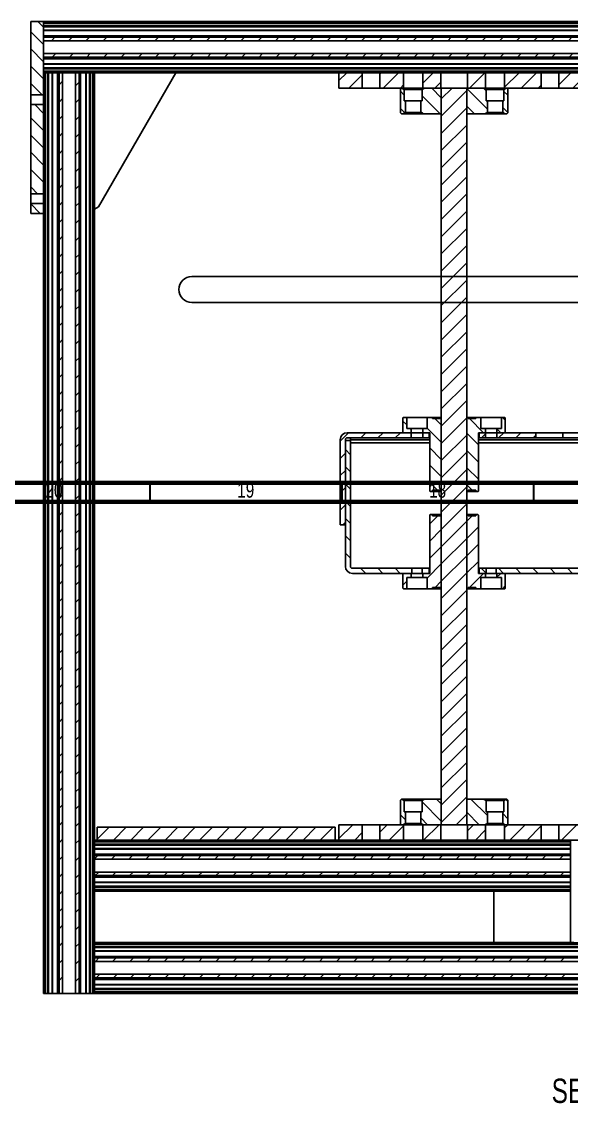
# Model space of a CAD drawing. Header units: millimetres. Extents: x 15 to 1184, y 5 to 1288.
# Drawn here: x 216 to 359.3, y 674.2 to 956.2 of the extents above; entities that cross this region are included whole.
import ezdxf

# ---------------------------------------------------------------- set-up
doc = ezdxf.new("R2010")
doc.units = ezdxf.units.MM
doc.styles.add('SLDTEXTSTYLE1', font='TXT', dxfattribs={"width": 0.75})

# ---------------------------------------------------------------- blocks, each defined once
blk = doc.blocks.new('SW_NOTE_2')
at = {"color": 0, "linetype": 'Continuous', "lineweight": 0, "attachment_point": 2, "style": 'SLDTEXTSTYLE1'}
for s, insert, char_height in [('SECTION', (17.36, 8.19), 6.35), ('A-A', (41.06, 5.35), 3.5)]:
    blk.add_mtext(s, dxfattribs=dict(at, insert=insert, char_height=char_height))

msp = doc.modelspace()

# ---------------------------------------------------------------- hatches: boundary and pattern name
at = {"linetype": 'Continuous', "lineweight": 18}
h = msp.add_hatch(dxfattribs=at)
h.set_pattern_fill('ANSI31', angle=90, style=0)
h.paths.add_polyline_path([(221.71, 956.18), (218.38, 956.18), (218.38, 937.11), (221.71, 937.11)], flags=0)
h = msp.add_hatch(dxfattribs=at)
h.set_pattern_fill('ANSI31', style=0)
h.paths.add_polyline_path([(221.71, 952.11), (221.71, 951.18), (525.71, 951.18), (525.71, 952.11)], flags=0)
h = msp.add_hatch(dxfattribs=at)
h.set_pattern_fill('ANSI31', style=0)
h.paths.add_polyline_path([(221.71, 947.85), (221.71, 946.91), (525.71, 946.91), (525.71, 947.85)], flags=0)
h = msp.add_hatch(dxfattribs=at)
h.set_pattern_fill('ANSI31', style=0)
h.paths.add_polyline_path([(225.78, 702.85), (226.71, 702.85), (226.71, 942.85), (225.78, 942.85)], flags=0)
h = msp.add_hatch(dxfattribs=at)
h.set_pattern_fill('ANSI31', style=0)
h.paths.add_polyline_path([(230.04, 702.85), (230.98, 702.85), (230.98, 942.85), (230.04, 942.85)], flags=0)
h = msp.add_hatch(dxfattribs=at)
h.set_pattern_fill('ANSI31', style=0)
h.paths.add_polyline_path([(304.74, 942.85), (298.71, 942.85), (298.71, 938.85), (304.74, 938.85)], flags=0)
h = msp.add_hatch(dxfattribs=at)
h.set_pattern_fill('ANSI31', style=0)
h.paths.add_polyline_path([(315.54, 938.85), (315.54, 942.85), (309.34, 942.85), (309.34, 938.85)], flags=0)
h = msp.add_hatch(dxfattribs=at)
h.set_pattern_fill('ANSI31', style=0)
h.paths.add_polyline_path([(320.54, 942.85), (320.54, 938.85), (325.26, 938.85), (325.26, 942.85)], flags=0)
h = msp.add_hatch(dxfattribs=at)
h.set_pattern_fill('ANSI31', style=0)
h.paths.add_polyline_path([(336.88, 938.85), (336.88, 942.85), (332.16, 942.85), (332.16, 938.85)], flags=0)
h = msp.add_hatch(dxfattribs=at)
h.set_pattern_fill('ANSI31', style=0)
h.paths.add_polyline_path([(341.88, 942.85), (341.88, 938.85), (351.41, 938.85), (351.41, 942.85)], flags=0)
h = msp.add_hatch(dxfattribs=at)
h.set_pattern_fill('ANSI31', style=0)
h.paths.add_polyline_path([(356.01, 942.85), (356.01, 938.85), (368.71, 938.85), (368.71, 942.85)], flags=0)
h = msp.add_hatch(dxfattribs=at)
h.set_pattern_fill('ANSI31', angle=90, style=0)
h.paths.add_polyline_path([(315.71, 938.52), (315.04, 938.85), (314.98, 938.85), (314.71, 938.58), (314.71, 932.45), (314.98, 932.18), (315.38, 932.18), (316.04, 932.51), (316.04, 935.51), (315.71, 935.51)], flags=0)
h = msp.add_hatch(dxfattribs=at)
h.set_pattern_fill('ANSI31', angle=90, style=0)
h.paths.add_polyline_path([(321.04, 938.85), (320.38, 938.52), (320.38, 935.51), (320.04, 935.51), (320.04, 932.51), (320.71, 932.18), (325.11, 932.18), (325.38, 932.45), (325.38, 938.58), (325.11, 938.85)], flags=0)
h = msp.add_hatch(dxfattribs=at)
h.set_pattern_fill('ANSI31', style=0)
h.paths.add_polyline_path([(325.38, 746.85), (332.04, 746.85), (332.04, 938.85), (325.38, 938.85)], flags=0)
h = msp.add_hatch(dxfattribs=at)
h.set_pattern_fill('ANSI31', angle=90, style=0)
h.paths.add_polyline_path([(337.04, 938.52), (336.38, 938.85), (332.31, 938.85), (332.04, 938.58), (332.04, 932.45), (332.31, 932.18), (336.71, 932.18), (337.38, 932.51), (337.38, 935.51), (337.04, 935.51)], flags=0)
h = msp.add_hatch(dxfattribs=at)
h.set_pattern_fill('ANSI31', angle=90, style=0)
h.paths.add_polyline_path([(342.38, 938.85), (341.71, 938.52), (341.71, 935.51), (341.38, 935.51), (341.38, 932.51), (342.04, 932.18), (342.44, 932.18), (342.71, 932.45), (342.71, 938.58), (342.44, 938.85)], flags=0)
h = msp.add_hatch(dxfattribs=at)
h.set_pattern_fill('ANSI31', angle=90, style=0)
h.paths.add_polyline_path([(221.71, 911.33), (221.71, 934.54), (218.38, 934.54), (218.38, 911.33)], flags=0)
h = msp.add_hatch(dxfattribs=at)
h.set_pattern_fill('ANSI31', angle=90, style=0)
h.paths.add_polyline_path([(218.38, 906.18), (221.71, 906.18), (221.71, 908.76), (218.38, 908.76)], flags=0)
h = msp.add_hatch(dxfattribs=at)
h.set_pattern_fill('ANSI31', angle=90, style=0)
h.paths.add_polyline_path([(316.38, 850.09), (316.38, 853.03), (315.51, 853.03), (315.38, 852.89), (315.38, 849.16), (315.51, 849.03), (317.54, 849.03), (317.54, 850.09)], flags=0)
h = msp.add_hatch(dxfattribs=at)
h.set_pattern_fill('ANSI31', angle=90, style=0)
h.paths.add_polyline_path([(323.04, 852.69), (323.04, 853.03), (321.71, 853.03), (321.71, 850.09), (320.54, 850.09), (320.54, 849.03), (322.38, 849.03), (322.38, 833.83), (322.51, 833.69), (323.04, 833.69), (323.04, 834.03), (325.04, 834.03), (325.04, 833.69), (325.38, 833.69), (325.38, 853.03), (325.04, 853.03), (325.04, 852.69)], flags=0)
h = msp.add_hatch(dxfattribs=at)
h.set_pattern_fill('ANSI31', angle=90, style=0)
h.paths.add_polyline_path([(335.71, 850.09), (335.71, 853.03), (334.38, 853.03), (334.38, 852.69), (332.38, 852.69), (332.38, 853.03), (332.04, 853.03), (332.04, 833.69), (332.38, 833.69), (332.38, 834.03), (334.38, 834.03), (334.38, 833.69), (334.91, 833.69), (335.04, 833.83), (335.04, 849.03), (336.88, 849.03), (336.88, 850.09)], flags=0)
h = msp.add_hatch(dxfattribs=at)
h.set_pattern_fill('ANSI31', angle=90, style=0)
h.paths.add_polyline_path([(342.04, 852.89), (341.91, 853.03), (341.04, 853.03), (341.04, 850.09), (339.88, 850.09), (339.88, 849.03), (341.91, 849.03), (342.04, 849.16)], flags=0)
h = msp.add_hatch(dxfattribs=at)
h.set_pattern_fill('ANSI31', style=0)
edge = h.paths.add_edge_path(flags=0)
edge.add_line((300.87, 847.69), (317.54, 847.69))
edge.add_line((317.54, 847.69), (317.54, 849.03))
edge.add_line((317.54, 849.03), (300.87, 849.03))
edge.add_arc((300.87, 847.2), 1.82, 90, 180)
edge.add_line((299.04, 847.2), (299.04, 825.03))
edge.add_line((299.04, 825.03), (300.38, 825.03))
edge.add_line((300.38, 825.03), (300.38, 847.2))
edge.add_arc((300.87, 847.2), 0.491, 90, 180, ccw=False)
h = msp.add_hatch(dxfattribs=at)
h.set_pattern_fill('ANSI31', style=0)
h.paths.add_polyline_path([(320.54, 847.69), (322.21, 847.69), (322.21, 849.03), (320.54, 849.03)], flags=0)
h = msp.add_hatch(dxfattribs=at)
h.set_pattern_fill('ANSI31', style=0)
h.paths.add_polyline_path([(336.88, 849.03), (335.21, 849.03), (335.21, 847.69), (336.88, 847.69)], flags=0)
h = msp.add_hatch(dxfattribs=at)
h.set_pattern_fill('ANSI31', style=0)
h.paths.add_polyline_path([(339.88, 847.69), (350, 847.69), (350, 849.03), (339.88, 849.03)], flags=0)
h = msp.add_hatch(dxfattribs=at)
h.set_pattern_fill('ANSI31', angle=90, style=0)
edge = h.paths.add_edge_path(flags=0)
edge.add_line((301.71, 814.18), (301.71, 847.03))
edge.add_line((301.71, 847.03), (300.38, 847.03))
edge.add_line((300.38, 847.03), (300.38, 814.18))
edge.add_arc((302.2, 814.18), 1.82, 180, 270)
edge.add_line((302.2, 812.36), (317.71, 812.36))
edge.add_line((317.71, 812.36), (317.71, 813.69))
edge.add_line((317.71, 813.69), (302.2, 813.69))
edge.add_arc((302.2, 814.18), 0.491, 180, 270, ccw=False)
h = msp.add_hatch(dxfattribs=at)
h.set_pattern_fill('ANSI31', style=0)
h.paths.add_polyline_path([(321.71, 811.29), (321.71, 808.36), (323.04, 808.36), (323.04, 808.69), (325.04, 808.69), (325.04, 808.36), (325.38, 808.36), (325.38, 827.69), (325.04, 827.69), (325.04, 827.36), (323.04, 827.36), (323.04, 827.69), (322.51, 827.69), (322.38, 827.56), (322.38, 812.36), (320.54, 812.36), (320.54, 811.29)], flags=0)
h = msp.add_hatch(dxfattribs=at)
h.set_pattern_fill('ANSI31', style=0)
h.paths.add_polyline_path([(334.38, 808.69), (334.38, 808.36), (335.71, 808.36), (335.71, 811.29), (336.88, 811.29), (336.88, 812.36), (335.04, 812.36), (335.04, 827.56), (334.91, 827.69), (334.38, 827.69), (334.38, 827.36), (332.38, 827.36), (332.38, 827.69), (332.04, 827.69), (332.04, 808.36), (332.38, 808.36), (332.38, 808.69)], flags=0)
h = msp.add_hatch(dxfattribs=at)
h.set_pattern_fill('ANSI31', style=0)
h.paths.add_polyline_path([(315.38, 808.49), (315.51, 808.36), (316.38, 808.36), (316.38, 811.29), (317.54, 811.29), (317.54, 812.36), (315.51, 812.36), (315.38, 812.23)], flags=0)
h = msp.add_hatch(dxfattribs=at)
h.set_pattern_fill('ANSI31', angle=90, style=0)
h.paths.add_polyline_path([(322.21, 812.36), (322.21, 813.69), (320.38, 813.69), (320.38, 812.36)], flags=0)
h = msp.add_hatch(dxfattribs=at)
h.set_pattern_fill('ANSI31', angle=90, style=0)
h.paths.add_polyline_path([(335.21, 813.69), (335.21, 812.36), (337.04, 812.36), (337.04, 813.69)], flags=0)
h = msp.add_hatch(dxfattribs=at)
h.set_pattern_fill('ANSI31', angle=90, style=0)
h.paths.add_polyline_path([(339.71, 813.69), (339.71, 812.36), (407.71, 812.36), (407.71, 813.69)], flags=0)
h = msp.add_hatch(dxfattribs=at)
h.set_pattern_fill('ANSI31', style=0)
h.paths.add_polyline_path([(341.04, 811.29), (341.04, 808.36), (341.91, 808.36), (342.04, 808.49), (342.04, 812.23), (341.91, 812.36), (339.88, 812.36), (339.88, 811.29)], flags=0)
h = msp.add_hatch(dxfattribs=at)
h.set_pattern_fill('ANSI31', angle=90, style=0)
h.paths.add_polyline_path([(315.71, 753.19), (315.04, 753.51), (314.98, 753.51), (314.71, 753.25), (314.71, 747.11), (314.98, 746.85), (315.38, 746.85), (316.04, 747.17), (316.04, 750.18), (315.71, 750.18)], flags=0)
h = msp.add_hatch(dxfattribs=at)
h.set_pattern_fill('ANSI31', angle=90, style=0)
h.paths.add_polyline_path([(321.04, 753.51), (320.38, 753.19), (320.38, 750.18), (320.04, 750.18), (320.04, 747.17), (320.71, 746.85), (325.11, 746.85), (325.38, 747.11), (325.38, 753.25), (325.11, 753.51)], flags=0)
h = msp.add_hatch(dxfattribs=at)
h.set_pattern_fill('ANSI31', angle=90, style=0)
h.paths.add_polyline_path([(337.04, 753.19), (336.38, 753.51), (332.31, 753.51), (332.04, 753.25), (332.04, 747.11), (332.31, 746.85), (336.71, 746.85), (337.38, 747.17), (337.38, 750.18), (337.04, 750.18)], flags=0)
h = msp.add_hatch(dxfattribs=at)
h.set_pattern_fill('ANSI31', angle=90, style=0)
h.paths.add_polyline_path([(342.38, 753.51), (341.71, 753.19), (341.71, 750.18), (341.38, 750.18), (341.38, 747.17), (342.04, 746.85), (342.44, 746.85), (342.71, 747.11), (342.71, 753.25), (342.44, 753.51)], flags=0)
h = msp.add_hatch(dxfattribs=at)
h.set_pattern_fill('ANSI31', style=0)
h.paths.add_polyline_path([(235.71, 742.85), (297.71, 742.85), (297.71, 746.18), (235.71, 746.18)], flags=0)
h = msp.add_hatch(dxfattribs=at)
h.set_pattern_fill('ANSI31', style=0)
h.paths.add_polyline_path([(304.74, 742.85), (304.74, 746.85), (298.71, 746.85), (298.71, 742.85)], flags=0)
h = msp.add_hatch(dxfattribs=at)
h.set_pattern_fill('ANSI31', style=0)
h.paths.add_polyline_path([(315.54, 742.85), (315.54, 746.85), (309.34, 746.85), (309.34, 742.85)], flags=0)
h = msp.add_hatch(dxfattribs=at)
h.set_pattern_fill('ANSI31', style=0)
h.paths.add_polyline_path([(320.54, 746.85), (320.54, 742.85), (325.26, 742.85), (325.26, 746.85)], flags=0)
h = msp.add_hatch(dxfattribs=at)
h.set_pattern_fill('ANSI31', style=0)
h.paths.add_polyline_path([(336.88, 742.85), (336.88, 746.85), (332.16, 746.85), (332.16, 742.85)], flags=0)
h = msp.add_hatch(dxfattribs=at)
h.set_pattern_fill('ANSI31', style=0)
h.paths.add_polyline_path([(341.88, 746.85), (341.88, 742.85), (351.41, 742.85), (351.41, 746.85)], flags=0)
h = msp.add_hatch(dxfattribs=at)
h.set_pattern_fill('ANSI31', style=0)
h.paths.add_polyline_path([(356.01, 746.85), (356.01, 742.85), (371.35, 742.85), (371.35, 746.85)], flags=0)
h = msp.add_hatch(dxfattribs=at)
h.set_pattern_fill('ANSI31', style=0)
h.paths.add_polyline_path([(235.04, 737.85), (359.04, 737.85), (359.04, 738.78), (235.04, 738.78)], flags=0)
h = msp.add_hatch(dxfattribs=at)
h.set_pattern_fill('ANSI31', style=0)
h.paths.add_polyline_path([(359.04, 734.51), (235.04, 734.51), (235.04, 733.58), (359.04, 733.58)], flags=0)
h = msp.add_hatch(dxfattribs=at)
h.set_pattern_fill('ANSI31', style=0)
h.paths.add_polyline_path([(235.04, 711.18), (512.38, 711.18), (512.38, 712.11), (235.04, 712.11)], flags=0)
h = msp.add_hatch(dxfattribs=at)
h.set_pattern_fill('ANSI31', style=0)
h.paths.add_polyline_path([(512.38, 707.85), (235.04, 707.85), (235.04, 706.91), (512.38, 706.91)], flags=0)

# ---------------------------------------------------------------- linework, layer by layer
at = {"color": 7, "linetype": 'Continuous', "lineweight": 25}
for p, q in [((218.38, 956.18), (221.71, 956.18)), ((218.38, 956.18), (218.38, 937.11)), ((221.71, 956.18), (221.71, 937.11)), ((221.71, 956.18), (525.71, 956.18)), ((221.71, 956.05), (525.71, 956.05)), ((221.71, 955.98), (525.71, 955.98)), ((221.71, 955.85), (525.71, 955.85)), ((221.71, 955.71), (525.71, 955.71)), ((221.71, 955.11), (525.71, 955.11)), ((221.71, 954.98), (525.71, 954.98)), ((221.71, 954.85), (525.71, 954.85)), ((221.71, 953.94), (525.71, 953.94)), ((221.71, 953.85), (525.71, 953.85)), ((221.71, 952.5), (525.71, 952.5)), ((221.71, 951.18), (221.71, 952.11)), ((525.71, 952.11), (221.71, 952.11)), ((525.71, 951.18), (221.71, 951.18)), ((221.71, 947.85), (525.71, 947.85)), ((221.71, 946.91), (221.71, 947.85)), ((221.71, 946.91), (525.71, 946.91)), ((221.71, 946.52), (525.71, 946.52)), ((221.71, 945.18), (525.71, 945.18)), ((221.71, 945.08), (525.71, 945.08)), ((221.71, 944.18), (525.71, 944.18)), ((221.71, 944.05), (525.71, 944.05)), ((221.71, 943.91), (525.71, 943.91)), ((221.71, 943.31), (525.71, 943.31)), ((221.71, 943.18), (525.71, 943.18)), ((221.71, 943.05), (525.71, 943.05)), ((221.71, 942.98), (525.71, 942.98)), ((221.71, 942.85), (221.84, 942.85)), ((221.84, 942.85), (221.84, 702.85)), ((221.84, 942.85), (221.91, 942.85)), ((221.91, 942.85), (221.91, 702.85)), ((221.91, 942.85), (222.04, 942.85)), ((222.04, 942.85), (222.04, 702.85)), ((222.04, 942.85), (222.18, 942.85)), ((222.18, 942.85), (222.18, 702.85)), ((222.18, 942.85), (222.78, 942.85)), ((222.78, 942.85), (222.78, 702.85)), ((222.78, 942.85), (222.91, 942.85)), ((222.91, 942.85), (225.13, 942.85)), ((222.91, 942.85), (222.91, 702.85)), ((223.04, 942.85), (223.04, 702.85)), ((223.95, 942.85), (223.95, 702.85)), ((224.04, 942.85), (224.04, 702.85)), ((225.13, 942.85), (225.38, 942.85)), ((225.38, 942.85), (225.38, 702.85)), ((225.38, 942.85), (225.78, 942.85)), ((225.78, 942.85), (226.71, 942.85)), ((225.78, 942.85), (225.78, 702.85)), ((226.71, 942.85), (226.71, 702.85)), ((230.04, 942.85), (226.71, 942.85)), ((230.04, 702.85), (230.04, 942.85)), ((230.04, 942.85), (230.98, 942.85)), ((230.98, 702.85), (230.98, 942.85)), ((230.98, 942.85), (231.37, 942.85)), ((231.37, 942.85), (231.37, 702.85)), ((231.37, 942.85), (231.62, 942.85)), ((231.62, 942.85), (233.84, 942.85)), ((232.71, 942.85), (232.71, 702.85)), ((232.8, 942.85), (232.8, 702.85)), ((233.71, 942.85), (233.71, 702.85)), ((233.84, 942.85), (233.84, 702.85)), ((233.84, 942.85), (233.98, 942.85)), ((233.98, 942.85), (233.98, 702.85)), ((233.98, 942.85), (234.58, 942.85)), ((234.58, 942.85), (234.58, 702.85)), ((234.58, 942.85), (234.71, 942.85)), ((234.71, 942.85), (234.71, 702.85)), ((234.71, 942.85), (234.84, 942.85)), ((234.84, 942.85), (234.84, 702.85)), ((234.84, 942.85), (234.91, 942.85)), ((234.91, 942.85), (234.91, 702.85)), ((234.91, 942.85), (235.04, 942.85)), ((235.04, 942.85), (298.71, 942.85)), ((235.04, 942.85), (235.04, 742.85)), ((236.04, 907.91), (256.21, 942.85)), ((298.71, 942.85), (298.71, 938.85)), ((304.74, 942.85), (298.71, 942.85)), ((304.74, 942.85), (304.74, 938.85)), ((304.74, 942.85), (309.34, 942.85)), ((309.34, 938.85), (309.34, 942.85)), ((315.54, 942.85), (309.34, 942.85)), ((315.54, 942.85), (315.54, 938.85)), ((315.54, 942.85), (320.54, 942.85)), ((320.54, 938.85), (320.54, 942.85)), ((325.26, 942.85), (320.54, 942.85)), ((325.26, 942.85), (325.26, 938.85)), ((325.26, 942.85), (326.37, 942.85)), ((326.37, 942.85), (331.05, 942.85)), ((331.05, 942.85), (332.16, 942.85)), ((332.16, 938.85), (332.16, 942.85)), ((336.88, 942.85), (332.16, 942.85)), ((336.88, 942.85), (336.88, 938.85)), ((336.88, 942.85), (341.88, 942.85)), ((341.88, 938.85), (341.88, 942.85)), ((351.41, 942.85), (341.88, 942.85)), ((351.41, 942.85), (351.41, 938.85)), ((351.41, 942.85), (356.01, 942.85)), ((356.01, 938.85), (356.01, 942.85)), ((368.71, 942.85), (356.01, 942.85)), ((218.38, 937.11), (221.71, 937.11)), ((218.38, 934.54), (218.38, 937.11)), ((221.71, 934.54), (221.71, 937.11)), ((304.74, 938.85), (298.71, 938.85)), ((304.74, 938.85), (309.34, 938.85)), ((315.54, 938.85), (309.34, 938.85)), ((314.71, 938.58), (314.98, 938.85)), ((314.71, 932.45), (314.71, 938.58)), ((314.98, 938.85), (315.04, 938.85)), ((315.04, 938.85), (315.71, 938.52)), ((315.54, 938.85), (320.54, 938.85)), ((315.71, 935.51), (315.71, 938.52)), ((320.38, 938.52), (315.71, 938.52)), ((320.38, 938.52), (321.04, 938.85)), ((320.38, 938.52), (320.38, 935.51)), ((325.26, 938.85), (320.54, 938.85)), ((321.04, 938.85), (325.11, 938.85)), ((325.11, 938.85), (325.38, 938.58)), ((325.26, 938.85), (325.38, 938.85)), ((325.38, 938.85), (325.38, 746.85)), ((332.04, 938.85), (325.38, 938.85)), ((325.38, 932.45), (325.38, 938.58)), ((332.04, 746.85), (332.04, 938.85)), ((332.04, 938.58), (332.31, 938.85)), ((332.04, 938.85), (332.16, 938.85)), ((332.04, 938.58), (332.04, 932.45)), ((336.88, 938.85), (332.16, 938.85)), ((332.31, 938.85), (336.38, 938.85)), ((336.38, 938.85), (337.04, 938.52)), ((336.88, 938.85), (341.88, 938.85)), ((337.04, 935.51), (337.04, 938.52)), ((341.71, 938.52), (337.04, 938.52)), ((341.71, 938.52), (342.38, 938.85)), ((341.71, 938.52), (341.71, 935.51)), ((351.41, 938.85), (341.88, 938.85)), ((342.38, 938.85), (342.44, 938.85)), ((342.44, 938.85), (342.71, 938.58)), ((342.71, 938.58), (342.71, 932.45)), ((351.41, 938.85), (356.01, 938.85)), ((368.71, 938.85), (356.01, 938.85)), ((221.71, 934.54), (218.38, 934.54)), ((218.38, 934.54), (218.38, 911.33)), ((221.71, 934.54), (221.71, 911.33)), ((316.04, 935.51), (315.71, 935.51)), ((316.04, 932.51), (316.04, 935.51)), ((320.04, 935.51), (316.04, 935.51)), ((320.04, 935.51), (320.04, 932.51)), ((320.38, 935.51), (320.04, 935.51)), ((337.38, 935.51), (337.04, 935.51)), ((337.38, 932.51), (337.38, 935.51)), ((341.38, 935.51), (337.38, 935.51)), ((341.38, 935.51), (341.38, 932.51)), ((341.71, 935.51), (341.38, 935.51)), ((314.98, 932.18), (314.71, 932.45)), ((314.98, 932.18), (315.38, 932.18)), ((316.04, 932.51), (315.38, 932.18)), ((320.71, 932.18), (315.38, 932.18)), ((316.04, 932.51), (320.04, 932.51)), ((320.71, 932.18), (320.04, 932.51)), ((320.71, 932.18), (325.11, 932.18)), ((325.38, 932.45), (325.11, 932.18)), ((325.38, 932.18), (325.11, 932.18)), ((332.31, 932.18), (332.04, 932.45)), ((332.31, 932.18), (332.04, 932.18)), ((332.31, 932.18), (336.71, 932.18)), ((337.38, 932.51), (336.71, 932.18)), ((342.04, 932.18), (336.71, 932.18)), ((337.38, 932.51), (341.38, 932.51)), ((342.04, 932.18), (341.38, 932.51)), ((342.04, 932.18), (342.44, 932.18)), ((342.71, 932.45), (342.44, 932.18)), ((218.38, 911.33), (221.71, 911.33)), ((218.38, 908.76), (218.38, 911.33)), ((221.71, 908.76), (221.71, 911.33)), ((221.71, 908.76), (218.38, 908.76)), ((218.38, 908.76), (218.38, 906.18)), ((221.71, 908.76), (221.71, 906.18)), ((221.71, 906.18), (218.38, 906.18)), ((221.71, 906.18), (221.71, 702.85)), ((235.04, 907.33), (236.04, 907.91)), ((315.38, 852.89), (315.51, 853.03)), ((315.38, 852.89), (315.38, 849.16)), ((316.38, 853.03), (315.51, 853.03)), ((316.38, 850.09), (316.38, 853.03)), ((321.71, 853.03), (316.38, 853.03)), ((321.71, 853.03), (321.71, 850.09)), ((323.04, 853.03), (321.71, 853.03)), ((323.04, 852.69), (323.04, 853.03)), ((325.04, 853.03), (323.04, 853.03)), ((323.04, 852.69), (325.04, 852.69)), ((325.04, 853.03), (325.04, 852.69)), ((325.04, 853.03), (325.38, 853.03)), ((325.38, 833.69), (325.38, 853.03)), ((332.04, 853.03), (332.04, 833.69)), ((332.04, 853.03), (332.38, 853.03)), ((332.38, 852.69), (332.38, 853.03)), ((334.38, 853.03), (332.38, 853.03)), ((332.38, 852.69), (334.38, 852.69)), ((332.43, 852.77), (332.43, 852.69)), ((332.45, 852.76), (332.45, 852.69)), ((332.64, 852.77), (332.64, 852.69)), ((332.65, 852.76), (332.65, 852.69)), ((333.03, 852.76), (333.03, 852.77)), ((333.1, 852.76), (333.1, 852.69)), ((333.69, 852.76), (333.1, 852.76)), ((333.69, 852.76), (333.69, 852.69)), ((334.38, 853.03), (334.38, 852.69)), ((335.71, 853.03), (334.38, 853.03)), ((335.71, 850.09), (335.71, 853.03)), ((341.04, 853.03), (335.71, 853.03)), ((341.04, 853.03), (341.04, 850.09)), ((341.91, 853.03), (341.04, 853.03)), ((341.91, 853.03), (342.04, 852.89)), ((342.04, 849.16), (342.04, 852.89)), ((300.87, 849.03), (317.54, 849.03)), ((315.51, 849.03), (315.38, 849.16)), ((317.54, 849.03), (315.51, 849.03)), ((316.38, 850.09), (317.54, 850.09)), ((317.54, 849.03), (317.54, 850.09)), ((320.54, 850.09), (317.54, 850.09)), ((317.54, 849.03), (320.54, 849.03)), ((317.54, 847.69), (317.54, 849.03)), ((320.54, 850.09), (320.54, 849.03)), ((320.54, 850.09), (321.71, 850.09)), ((322.38, 849.03), (320.54, 849.03)), ((320.54, 849.03), (320.54, 847.69)), ((320.54, 849.03), (322.21, 849.03)), ((322.21, 847.69), (322.21, 849.03)), ((322.38, 849.03), (322.38, 833.83)), ((336.88, 849.03), (335.04, 849.03)), ((335.04, 833.83), (335.04, 849.03)), ((335.21, 849.03), (335.21, 847.69)), ((335.21, 849.03), (336.88, 849.03)), ((335.71, 850.09), (336.88, 850.09)), ((336.88, 849.03), (336.88, 850.09)), ((339.88, 850.09), (336.88, 850.09)), ((336.88, 849.03), (339.88, 849.03)), ((336.88, 847.69), (336.88, 849.03)), ((339.88, 850.09), (339.88, 849.03)), ((339.88, 850.09), (341.04, 850.09)), ((341.91, 849.03), (339.88, 849.03)), ((339.88, 849.03), (339.88, 847.69)), ((339.88, 849.03), (350, 849.03)), ((342.04, 849.16), (341.91, 849.03)), ((350, 847.69), (350, 849.03)), ((350, 849.03), (357.04, 849.03)), ((357.04, 849.03), (357.04, 847.69)), ((357.04, 849.03), (390.38, 849.03)), ((299.04, 847.2), (299.04, 825.03)), ((300.38, 847.2), (300.38, 825.03)), ((301.71, 847.03), (300.38, 847.03)), ((300.38, 847.03), (300.38, 814.18)), ((300.87, 847.69), (317.54, 847.69)), ((301.71, 847.69), (301.71, 847.2)), ((301.71, 847.03), (301.71, 847.2)), ((301.71, 847.03), (301.71, 814.18)), ((322.38, 846.36), (301.71, 846.36)), ((317.54, 847.69), (320.54, 847.69)), ((320.54, 847.69), (322.21, 847.69)), ((322.21, 847.69), (322.38, 847.69)), ((335.04, 847.69), (335.21, 847.69)), ((412.38, 846.36), (335.04, 846.36)), ((335.21, 847.69), (336.88, 847.69)), ((336.88, 847.69), (339.88, 847.69)), ((339.88, 847.69), (350, 847.69)), ((350, 847.69), (357.04, 847.69)), ((357.04, 847.69), (390.38, 847.69)), ((322.51, 833.69), (322.38, 833.83)), ((323.04, 833.69), (322.51, 833.69)), ((325.04, 834.03), (323.04, 834.03)), ((323.04, 833.69), (323.04, 834.03)), ((323.04, 833.69), (325.04, 833.69)), ((323.62, 833.96), (323.62, 834.03)), ((323.62, 833.96), (324.22, 833.96)), ((324.22, 833.96), (324.22, 834.03)), ((324.26, 833.96), (324.26, 833.95)), ((324.67, 833.95), (324.67, 834.03)), ((324.67, 833.96), (324.67, 834.03)), ((324.86, 833.96), (324.86, 834.03)), ((324.88, 833.95), (324.88, 834.03)), ((324.96, 833.96), (325.08, 833.96)), ((325.04, 834.03), (325.04, 833.69)), ((325.38, 833.69), (325.04, 833.69)), ((332.38, 833.69), (332.04, 833.69)), ((334.38, 834.03), (332.38, 834.03)), ((332.38, 833.69), (332.38, 834.03)), ((332.38, 833.69), (334.38, 833.69)), ((334.38, 834.03), (334.38, 833.69)), ((334.91, 833.69), (334.38, 833.69)), ((335.04, 833.83), (334.91, 833.69)), ((322.38, 827.56), (322.51, 827.69)), ((322.38, 827.56), (322.38, 812.36)), ((322.51, 827.69), (323.04, 827.69)), ((323.04, 827.36), (323.04, 827.69)), ((325.04, 827.69), (323.04, 827.69)), ((323.04, 827.36), (325.04, 827.36)), ((325.04, 827.69), (325.04, 827.36)), ((325.04, 827.69), (325.38, 827.69)), ((325.38, 808.36), (325.38, 827.69)), ((332.04, 827.69), (332.04, 808.36)), ((332.04, 827.69), (332.38, 827.69)), ((332.38, 827.36), (332.38, 827.69)), ((334.38, 827.69), (332.38, 827.69)), ((332.38, 827.36), (334.38, 827.36)), ((334.38, 827.69), (334.38, 827.36)), ((334.38, 827.69), (334.91, 827.69)), ((334.91, 827.69), (335.04, 827.56)), ((335.04, 812.36), (335.04, 827.56)), ((299.04, 825.03), (300.38, 825.03)), ((317.71, 813.69), (302.2, 813.69)), ((317.71, 812.36), (302.2, 812.36)), ((315.38, 812.23), (315.51, 812.36)), ((315.38, 812.23), (315.38, 808.49)), ((315.51, 812.36), (317.54, 812.36)), ((317.54, 811.29), (317.54, 812.36)), ((317.71, 813.69), (317.71, 812.36)), ((317.71, 813.69), (320.38, 813.69)), ((317.71, 812.36), (320.38, 812.36)), ((320.38, 812.36), (320.38, 813.69)), ((322.21, 813.69), (320.38, 813.69)), ((322.21, 812.36), (320.38, 812.36)), ((320.54, 812.36), (320.54, 811.29)), ((320.54, 812.36), (322.38, 812.36)), ((322.21, 813.69), (322.21, 812.36)), ((322.21, 813.69), (322.38, 813.69)), ((335.04, 813.69), (335.21, 813.69)), ((335.04, 812.36), (336.88, 812.36)), ((335.21, 812.36), (335.21, 813.69)), ((337.04, 813.69), (335.21, 813.69)), ((337.04, 812.36), (335.21, 812.36)), ((336.88, 811.29), (336.88, 812.36)), ((337.04, 813.69), (337.04, 812.36)), ((337.04, 813.69), (339.71, 813.69)), ((337.04, 812.36), (339.71, 812.36)), ((339.71, 812.36), (339.71, 813.69)), ((407.71, 813.69), (339.71, 813.69)), ((407.71, 812.36), (339.71, 812.36)), ((339.88, 812.36), (339.88, 811.29)), ((339.88, 812.36), (341.91, 812.36)), ((341.91, 812.36), (342.04, 812.23)), ((342.04, 808.49), (342.04, 812.23)), ((317.54, 811.29), (316.38, 811.29)), ((316.38, 808.36), (316.38, 811.29)), ((317.54, 811.29), (320.54, 811.29)), ((321.71, 811.29), (320.54, 811.29)), ((321.71, 811.29), (321.71, 808.36)), ((335.71, 808.36), (335.71, 811.29)), ((336.88, 811.29), (335.71, 811.29)), ((336.88, 811.29), (339.88, 811.29)), ((341.04, 811.29), (339.88, 811.29)), ((341.04, 811.29), (341.04, 808.36)), ((315.51, 808.36), (315.38, 808.49)), ((315.51, 808.36), (316.38, 808.36)), ((316.38, 808.36), (321.71, 808.36)), ((321.71, 808.36), (323.04, 808.36)), ((325.04, 808.69), (323.04, 808.69)), ((323.04, 808.36), (323.04, 808.69)), ((323.04, 808.36), (325.04, 808.36)), ((325.04, 808.69), (325.04, 808.36)), ((325.38, 808.36), (325.04, 808.36)), ((332.38, 808.36), (332.04, 808.36)), ((332.38, 808.36), (332.38, 808.69)), ((334.38, 808.69), (332.38, 808.69)), ((332.38, 808.36), (334.38, 808.36)), ((334.38, 808.69), (334.38, 808.36)), ((334.38, 808.36), (335.71, 808.36)), ((335.71, 808.36), (341.04, 808.36)), ((341.04, 808.36), (341.91, 808.36)), ((342.04, 808.49), (341.91, 808.36)), ((314.71, 753.25), (314.98, 753.51)), ((314.71, 747.11), (314.71, 753.25)), ((314.98, 753.51), (315.04, 753.51)), ((315.04, 753.51), (315.71, 753.19)), ((315.04, 753.51), (321.04, 753.51)), ((315.71, 750.18), (315.71, 753.19)), ((320.38, 753.19), (315.71, 753.19)), ((320.38, 753.19), (321.04, 753.51)), ((320.38, 753.19), (320.38, 750.18)), ((321.04, 753.51), (325.11, 753.51)), ((325.11, 753.51), (325.38, 753.25)), ((325.11, 753.51), (325.38, 753.51)), ((325.38, 747.11), (325.38, 753.25)), ((332.04, 753.25), (332.31, 753.51)), ((332.04, 753.51), (332.31, 753.51)), ((332.04, 753.25), (332.04, 747.11)), ((332.31, 753.51), (336.38, 753.51)), ((336.38, 753.51), (337.04, 753.19)), ((336.38, 753.51), (342.38, 753.51)), ((337.04, 750.18), (337.04, 753.19)), ((341.71, 753.19), (337.04, 753.19)), ((341.71, 753.19), (342.38, 753.51)), ((341.71, 753.19), (341.71, 750.18)), ((342.38, 753.51), (342.44, 753.51)), ((342.44, 753.51), (342.71, 753.25)), ((342.71, 753.25), (342.71, 747.11)), ((316.04, 750.18), (315.71, 750.18)), ((316.04, 747.17), (316.04, 750.18)), ((320.04, 750.18), (316.04, 750.18)), ((320.04, 750.18), (320.04, 747.17)), ((320.38, 750.18), (320.04, 750.18)), ((337.38, 750.18), (337.04, 750.18)), ((337.38, 747.17), (337.38, 750.18)), ((341.38, 750.18), (337.38, 750.18)), ((341.38, 750.18), (341.38, 747.17)), ((341.71, 750.18), (341.38, 750.18)), ((297.71, 746.18), (235.71, 746.18)), ((235.71, 742.85), (235.71, 746.18)), ((297.71, 746.18), (297.71, 742.85)), ((298.71, 742.85), (298.71, 746.85)), ((304.74, 746.85), (298.71, 746.85)), ((304.74, 746.85), (304.74, 742.85)), ((304.74, 746.85), (309.34, 746.85)), ((309.34, 742.85), (309.34, 746.85)), ((315.54, 746.85), (309.34, 746.85)), ((314.98, 746.85), (314.71, 747.11)), ((314.98, 746.85), (315.38, 746.85)), ((316.04, 747.17), (315.38, 746.85)), ((315.54, 746.85), (315.54, 742.85)), ((315.54, 746.85), (320.54, 746.85)), ((316.04, 747.17), (320.04, 747.17)), ((320.71, 746.85), (320.04, 747.17)), ((320.54, 742.85), (320.54, 746.85)), ((325.26, 746.85), (320.54, 746.85)), ((320.71, 746.85), (325.11, 746.85)), ((325.38, 747.11), (325.11, 746.85)), ((325.26, 746.85), (325.26, 742.85)), ((325.26, 746.85), (325.38, 746.85)), ((332.04, 746.85), (325.38, 746.85)), ((332.31, 746.85), (332.04, 747.11)), ((332.04, 746.85), (332.16, 746.85)), ((332.16, 742.85), (332.16, 746.85)), ((336.88, 746.85), (332.16, 746.85)), ((332.31, 746.85), (336.71, 746.85)), ((337.38, 747.17), (336.71, 746.85)), ((336.88, 746.85), (336.88, 742.85)), ((336.88, 746.85), (341.88, 746.85)), ((337.38, 747.17), (341.38, 747.17)), ((342.04, 746.85), (341.38, 747.17)), ((341.88, 742.85), (341.88, 746.85)), ((351.41, 746.85), (341.88, 746.85)), ((342.04, 746.85), (342.44, 746.85)), ((342.71, 747.11), (342.44, 746.85)), ((351.41, 746.85), (351.41, 742.85)), ((351.41, 746.85), (356.01, 746.85)), ((371.35, 746.85), (356.01, 746.85)), ((356.01, 742.85), (356.01, 746.85)), ((235.04, 742.85), (235.71, 742.85)), ((235.04, 742.71), (235.04, 742.85)), ((235.04, 742.71), (359.04, 742.71)), ((235.04, 742.65), (235.04, 742.71)), ((235.04, 742.65), (359.04, 742.65)), ((235.04, 742.51), (235.04, 742.65)), ((235.04, 742.51), (359.04, 742.51)), ((235.04, 742.38), (235.04, 742.51)), ((235.04, 742.38), (359.04, 742.38)), ((235.04, 741.78), (235.04, 742.38)), ((235.04, 741.78), (359.04, 741.78)), ((235.04, 741.65), (235.04, 741.78)), ((235.04, 741.65), (359.04, 741.65)), ((235.04, 741.65), (235.04, 739.42)), ((297.71, 742.85), (235.71, 742.85)), ((297.71, 742.85), (298.71, 742.85)), ((304.74, 742.85), (298.71, 742.85)), ((304.74, 742.85), (309.34, 742.85)), ((315.54, 742.85), (309.34, 742.85)), ((315.54, 742.85), (320.54, 742.85)), ((325.26, 742.85), (320.54, 742.85)), ((325.26, 742.85), (326.37, 742.85)), ((326.37, 742.85), (331.05, 742.85)), ((331.05, 742.85), (332.16, 742.85)), ((336.88, 742.85), (332.16, 742.85)), ((336.88, 742.85), (341.88, 742.85)), ((351.41, 742.85), (341.88, 742.85)), ((351.41, 742.85), (356.01, 742.85)), ((371.35, 742.85), (356.01, 742.85)), ((359.04, 742.71), (359.04, 742.85)), ((359.04, 742.65), (359.04, 742.71)), ((359.04, 742.51), (359.04, 742.65)), ((359.04, 742.38), (359.04, 742.51)), ((359.04, 741.78), (359.04, 742.38)), ((359.04, 741.65), (359.04, 741.78)), ((359.04, 741.51), (359.04, 741.65)), ((235.04, 741.51), (359.04, 741.51)), ((235.04, 740.61), (359.04, 740.61)), ((235.04, 740.51), (359.04, 740.51)), ((235.04, 739.17), (235.04, 739.42)), ((235.04, 739.17), (359.04, 739.17)), ((235.04, 738.78), (235.04, 739.17)), ((235.04, 737.85), (235.04, 738.78)), ((359.04, 738.78), (235.04, 738.78)), ((359.04, 740.61), (359.04, 741.51)), ((359.04, 740.51), (359.04, 740.61)), ((359.04, 739.17), (359.04, 740.51)), ((359.04, 738.78), (359.04, 739.17)), ((359.04, 737.85), (359.04, 738.78)), ((359.04, 737.85), (235.04, 737.85)), ((235.04, 737.85), (235.04, 734.51)), ((359.04, 737.85), (359.04, 734.51)), ((235.04, 733.58), (235.04, 734.51)), ((235.04, 734.51), (359.04, 734.51)), ((235.04, 733.58), (359.04, 733.58)), ((235.04, 733.19), (235.04, 733.58)), ((235.04, 733.19), (359.04, 733.19)), ((235.04, 732.94), (235.04, 733.19)), ((359.04, 733.58), (359.04, 734.51)), ((359.04, 733.19), (359.04, 733.58)), ((359.04, 731.85), (359.04, 733.19)), ((235.04, 732.94), (235.04, 730.71)), ((235.04, 731.85), (359.04, 731.85)), ((235.04, 731.75), (359.04, 731.75)), ((235.04, 730.85), (359.04, 730.85)), ((235.04, 730.71), (359.04, 730.71)), ((235.04, 730.58), (235.04, 730.71)), ((235.04, 730.58), (359.04, 730.58)), ((235.04, 729.98), (235.04, 730.58)), ((359.04, 731.75), (359.04, 731.85)), ((359.04, 730.85), (359.04, 731.75)), ((359.04, 730.71), (359.04, 730.85)), ((359.04, 730.58), (359.04, 730.71)), ((359.04, 729.98), (359.04, 730.58)), ((235.04, 729.98), (359.04, 729.98)), ((235.04, 729.85), (235.04, 729.98)), ((235.04, 729.85), (359.04, 729.85)), ((235.04, 729.71), (235.04, 729.85)), ((235.04, 729.71), (359.04, 729.71)), ((235.04, 729.65), (235.04, 729.71)), ((235.04, 729.65), (359.04, 729.65)), ((235.04, 729.51), (235.04, 729.65)), ((235.04, 729.51), (359.04, 729.51)), ((235.04, 729.51), (235.04, 716.18)), ((339.04, 729.51), (339.04, 716.18)), ((359.04, 729.85), (359.04, 729.98)), ((359.04, 729.71), (359.04, 729.85)), ((359.04, 729.65), (359.04, 729.71)), ((359.04, 729.51), (359.04, 729.65)), ((359.04, 716.18), (359.04, 729.51)), ((235.04, 716.18), (359.92, 716.18)), ((235.04, 716.05), (235.04, 716.18)), ((235.04, 716.05), (512.38, 716.05)), ((235.04, 715.98), (235.04, 716.05)), ((235.04, 715.98), (512.38, 715.98)), ((235.04, 715.85), (235.04, 715.98)), ((235.04, 715.85), (512.38, 715.85)), ((235.04, 715.71), (235.04, 715.85)), ((235.04, 715.71), (512.38, 715.71)), ((235.04, 715.11), (235.04, 715.71)), ((235.04, 715.11), (512.38, 715.11)), ((235.04, 714.98), (235.04, 715.11)), ((235.04, 714.98), (512.38, 714.98)), ((235.04, 714.98), (235.04, 712.75)), ((235.04, 714.85), (512.38, 714.85)), ((235.04, 713.94), (512.38, 713.94)), ((235.04, 713.85), (512.38, 713.85)), ((235.04, 712.5), (235.04, 712.75)), ((235.04, 712.5), (512.38, 712.5)), ((235.04, 712.11), (235.04, 712.5)), ((235.04, 711.18), (235.04, 712.11)), ((512.38, 712.11), (235.04, 712.11)), ((512.38, 711.18), (235.04, 711.18)), ((235.04, 711.18), (235.04, 707.85)), ((235.04, 706.91), (235.04, 707.85)), ((235.04, 707.85), (512.38, 707.85)), ((235.04, 706.91), (512.38, 706.91)), ((235.04, 706.52), (235.04, 706.91)), ((235.04, 706.52), (512.38, 706.52)), ((235.04, 706.27), (235.04, 706.52)), ((235.04, 706.27), (235.04, 704.05)), ((235.04, 705.18), (512.38, 705.18)), ((235.04, 705.08), (512.38, 705.08)), ((221.84, 702.85), (221.71, 702.85)), ((221.91, 702.85), (221.84, 702.85)), ((222.04, 702.85), (221.91, 702.85)), ((222.18, 702.85), (222.04, 702.85)), ((222.78, 702.85), (222.18, 702.85)), ((222.91, 702.85), (222.78, 702.85)), ((223.04, 702.85), (222.91, 702.85)), ((223.95, 702.85), (223.04, 702.85)), ((224.04, 702.85), (223.95, 702.85)), ((225.38, 702.85), (224.04, 702.85)), ((225.78, 702.85), (225.38, 702.85)), ((226.71, 702.85), (225.78, 702.85)), ((226.71, 702.85), (230.04, 702.85)), ((230.98, 702.85), (230.04, 702.85)), ((231.37, 702.85), (230.98, 702.85)), ((232.71, 702.85), (231.37, 702.85)), ((232.8, 702.85), (232.71, 702.85)), ((233.71, 702.85), (232.8, 702.85)), ((233.84, 702.85), (233.71, 702.85)), ((233.98, 702.85), (233.84, 702.85)), ((234.58, 702.85), (233.98, 702.85)), ((234.71, 702.85), (234.58, 702.85)), ((234.84, 702.85), (234.71, 702.85)), ((234.91, 702.85), (234.84, 702.85)), ((235.04, 702.85), (234.91, 702.85)), ((235.04, 704.18), (512.38, 704.18)), ((235.04, 704.05), (512.38, 704.05)), ((235.04, 703.91), (235.04, 704.05)), ((235.04, 703.91), (512.38, 703.91)), ((235.04, 703.31), (235.04, 703.91)), ((235.04, 703.31), (512.38, 703.31)), ((235.04, 703.18), (235.04, 703.31)), ((235.04, 703.18), (512.38, 703.18)), ((235.04, 703.05), (235.04, 703.18)), ((235.04, 703.05), (512.38, 703.05)), ((235.04, 702.98), (235.04, 703.05)), ((235.04, 702.98), (512.38, 702.98)), ((235.04, 702.85), (235.04, 702.98)), ((235.04, 702.85), (512.38, 702.85))]:
    msp.add_line(p, q, dxfattribs=at)
at = {"color": 7, "linetype": 'Continuous'}
for p, q in [((260.38, 889.74), (489.71, 889.74)), ((489.71, 882.95), (260.38, 882.95))]:
    msp.add_line(p, q, dxfattribs=at)
at = {"color": 8, "linetype": 'Continuous', "lineweight": 25}
for p, q in [((301.71, 847.2), (322.38, 847.2)), ((335.04, 847.2), (412.38, 847.2))]:
    msp.add_line(p, q, dxfattribs=at)
at = {"color": 7, "linetype": 'Continuous', "lineweight": 70}
for p, q in [((15, 836), (1184, 836)), ((20, 831), (1179, 831))]:
    msp.add_line(p, q, dxfattribs=at)
at = {"color": 7, "linetype": 'Continuous', "lineweight": 35}
for p, q in [((249.5, 831), (249.5, 836)), ((299.5, 831), (299.5, 836)), ((349.5, 831), (349.5, 836))]:
    msp.add_line(p, q, dxfattribs=at)
at = {"color": 7, "linetype": 'Continuous'}
msp.add_arc((260.38, 886.35), 3.39, 90, 270, dxfattribs=at)
at = {"color": 7, "linetype": 'Continuous', "lineweight": 25}
for centre, radius, start, end in [((300.87, 847.2), 1.82, 90, 180), ((300.87, 847.2), 0.491, 90, 180), ((302.2, 814.18), 1.82, 180, 270), ((302.2, 814.18), 0.491, 180, 270)]:
    msp.add_arc(centre, radius, start, end, dxfattribs=at)
for points, knots in [([(332.57, 852.76), (332.55, 852.76), (332.5, 852.76), (332.47, 852.76), (332.45, 852.76)], [0, 0, 0, 0, 0.3464635, 1, 1, 1, 1]), ([(333.1, 852.76), (333.04, 852.76), (332.93, 852.76), (332.78, 852.76), (332.68, 852.76), (332.66, 852.76), (332.65, 852.76)], [0, 0, 0, 0, 0.28165, 0.559912, 0.779896, 1, 1, 1, 1]), ([(324.22, 833.96), (324.27, 833.96), (324.38, 833.96), (324.54, 833.96), (324.64, 833.96), (324.66, 833.96), (324.67, 833.96)], [0, 0, 0, 0, 0.281636, 0.559844, 0.779835, 1, 1, 1, 1]), ([(324.74, 833.96), (324.76, 833.96), (324.82, 833.96), (324.84, 833.96), (324.86, 833.96)], [0, 0, 0, 0, 0.336981, 1, 1, 1, 1])]:
    msp.add_open_spline(points, degree=3, knots=knots, dxfattribs=at)

# ---------------------------------------------------------------- block references
at = {"color": 7, "linetype": 'Continuous', "lineweight": 0}
msp.add_blockref('SW_NOTE_2', (350.92, 672.46), dxfattribs=at)

# ---------------------------------------------------------------- texts
at = {"color": 7, "linetype": 'Continuous', "lineweight": 0, "char_height": 3.969, "attachment_point": 2, "style": 'SLDTEXTSTYLE1'}
for s, insert in [('20', (224.42, 836.06)), ('19', (274.42, 836.06)), ('18', (324.42, 836.06))]:
    msp.add_mtext(s, dxfattribs=dict(at, insert=insert))

doc.saveas('drawing.dxf')
